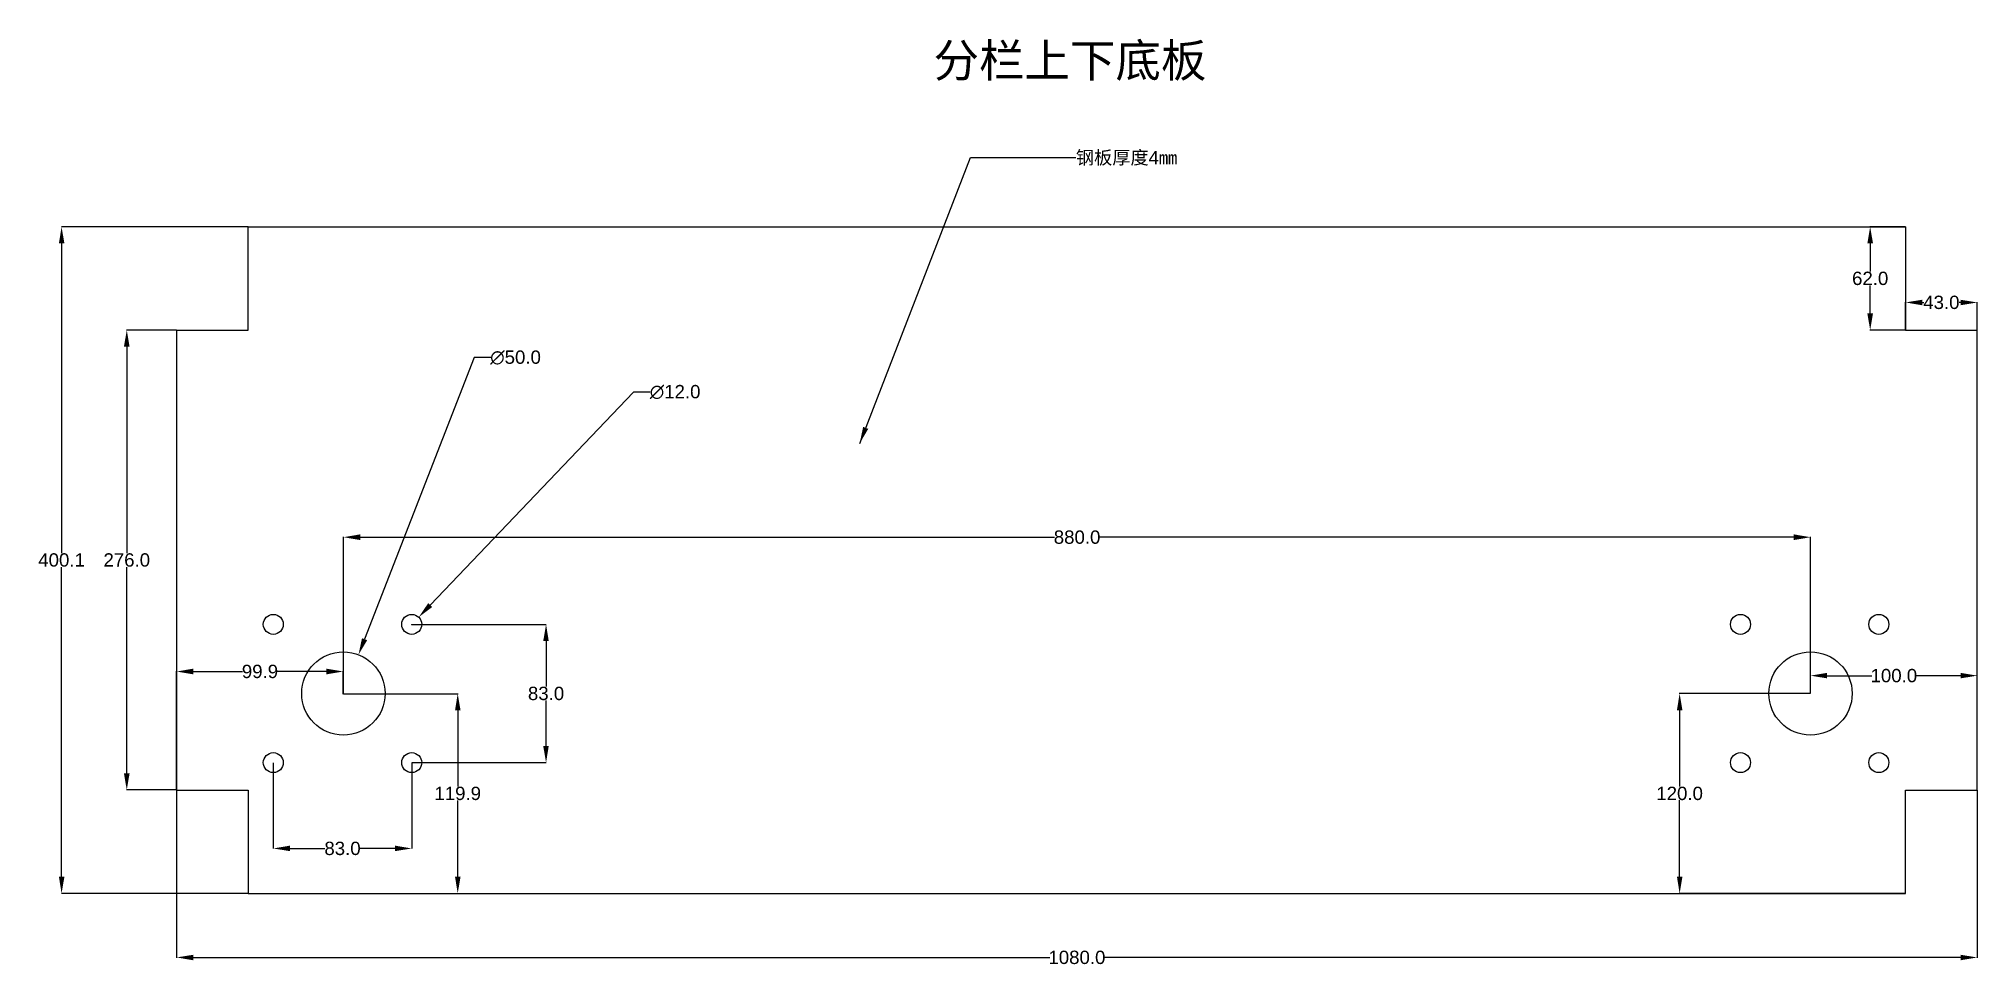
# Model space of a CAD drawing. Header units: millimetres. Extents: x -98 to 1065, y -53 to 503.
import ezdxf

# ---------------------------------------------------------------- set-up
doc = ezdxf.new("R2010")
doc.units = ezdxf.units.MM
doc.styles.get("Standard").update_dxf_attribs({"font": 'arial.ttf'})
doc.dimstyles.get("Standard").update_dxf_attribs({"dimtxt": 8, "dimasz": 10, "dimexe": 0.18, "dimexo": 0.0625, "dimgap": 0.09, "dimtad": 0, "dimtih": 1, "dimtoh": 1, "dimdec": 1, "dimzin": 0, "dimdsep": 46, "dimtxsty": 'Standard', "dimcen": 0.09, "dimclrd": 3, "dimclre": 3, "dimclrt": 3, "dimadec": 0, "dimazin": 0, "dimtfac": 1, "dimtdec": 1, "dimtofl": 0, "dimtmove": 0, "dimatfit": 3, "dimfxl": 1, "dimtolj": 1, "dimtzin": 0, "dimarcsym": 0})

# ---------------------------------------------------------------- blocks, each defined once
blk = doc.blocks.new('*D1')
at = {"color": 3, "lineweight": -2, "transparency": 16777216}
for p, q in [((-15.2, 328.4), (-45.2, 328.4)), ((-45, 318.4), (-45, 194.6)), ((-45, 62.4), (-45, 186.2)), ((-15.2, 52.4), (-45.2, 52.4))]:
    blk.add_line(p, q, dxfattribs=at)
at = {"color": 3, "transparency": 16777216}
for points in [[(-46.7, 318.4), (-43.3, 318.4), (-45, 328.4)], [(-46.7, 62.4), (-43.3, 62.4), (-45, 52.4)]]:
    blk.add_solid(points, dxfattribs=at)
at = {"layer": 'Defpoints', "color": 0, "transparency": 16777216}
for p in [(-45, 328.4), (-15.1, 328.4), (-15.1, 52.4)]:
    blk.add_point(p, dxfattribs=at)
at = {"color": 3, "transparency": 16777216, "insert": (-45, 190.4), "char_height": 8, "attachment_point": 5}
blk.add_mtext('\\A1;276.0', dxfattribs=at)
blk = doc.blocks.new('*D2')
at = {"color": 3, "lineweight": -2, "transparency": 16777216}
for p, q in [((126, 151.8), (206.6, 151.8)), ((206.5, 141.8), (206.5, 114.5)), ((206.5, 78.8), (206.5, 106.1)), ((126, 68.8), (206.6, 68.8))]:
    blk.add_line(p, q, dxfattribs=at)
at = {"color": 3, "transparency": 16777216}
for points in [[(204.8, 141.8), (208.1, 141.8), (206.5, 151.8)], [(204.8, 78.8), (208.1, 78.8), (206.5, 68.8)]]:
    blk.add_solid(points, dxfattribs=at)
at = {"layer": 'Defpoints', "color": 0, "transparency": 16777216}
for p in [(125.9, 151.8), (206.5, 151.8), (125.9, 68.8)]:
    blk.add_point(p, dxfattribs=at)
at = {"color": 3, "transparency": 16777216, "insert": (206.5, 110.3), "char_height": 8, "attachment_point": 5}
blk.add_mtext('\\A1;83.0', dxfattribs=at)
blk = doc.blocks.new('*D3')
at = {"color": 3, "lineweight": -2, "transparency": 16777216}
for p, q in [((42.9, 68.7), (42.9, 17.2)), ((125.9, 68.7), (125.9, 17.2)), ((52.9, 17.3), (73.9, 17.3)), ((115.9, 17.3), (94.9, 17.3))]:
    blk.add_line(p, q, dxfattribs=at)
at = {"color": 3, "transparency": 16777216}
for points in [[(52.9, 19), (52.9, 15.7), (42.9, 17.3)], [(115.9, 19), (115.9, 15.7), (125.9, 17.3)]]:
    blk.add_solid(points, dxfattribs=at)
at = {"layer": 'Defpoints', "color": 0, "transparency": 16777216}
for p in [(42.9, 68.8), (125.9, 68.8), (125.9, 17.3)]:
    blk.add_point(p, dxfattribs=at)
at = {"color": 3, "transparency": 16777216, "insert": (84.4, 17.3), "char_height": 8, "attachment_point": 5}
blk.add_mtext('\\A1;83.0', dxfattribs=at)
blk = doc.blocks.new('*D4')
at = {"color": 3, "lineweight": -2, "transparency": 16777216}
for p, q in [((163.4, 311.9), (97.6, 142.9)), ((173.4, 311.9), (163.4, 311.9)), ((84.8, 110.3), (85, 110.3)), ((84.9, 110.2), (84.9, 110.4))]:
    blk.add_line(p, q, dxfattribs=at)
at = {"color": 3, "transparency": 16777216}
blk.add_solid([(96.1, 143.5), (99.2, 142.3), (94, 133.6)], dxfattribs=at)
at = {"layer": 'Defpoints', "color": 0, "transparency": 16777216}
for p in [(94, 133.6), (75.8, 87)]:
    blk.add_point(p, dxfattribs=at)
at = {"color": 3, "transparency": 16777216, "insert": (188.2, 311.9), "char_height": 8, "attachment_point": 5}
blk.add_mtext('\\A1;∅50.0', dxfattribs=at)
blk = doc.blocks.new('*D5')
at = {"color": 3, "lineweight": -2, "transparency": 16777216}
for p, q in [((259, 291.2), (137, 163.4)), ((269, 291.2), (259, 291.2)), ((125.8, 151.8), (126, 151.8)), ((125.9, 151.7), (125.9, 151.9))]:
    blk.add_line(p, q, dxfattribs=at)
at = {"color": 3, "transparency": 16777216}
blk.add_solid([(135.8, 164.5), (138.2, 162.2), (130.1, 156.1)], dxfattribs=at)
at = {"layer": 'Defpoints', "color": 0, "transparency": 16777216}
for p in [(130.1, 156.1), (121.8, 147.5)]:
    blk.add_point(p, dxfattribs=at)
at = {"color": 3, "transparency": 16777216, "insert": (283.9, 291.2), "char_height": 8, "attachment_point": 5}
blk.add_mtext('\\A1;∅12.0', dxfattribs=at)
blk = doc.blocks.new('*D7')
at = {"color": 3, "lineweight": -2, "transparency": 16777216}
for p, q in [((-15.1, 52.3), (-15.1, -48.3)), ((1064.9, 52.3), (1064.9, -48.3)), ((-5.1, -48.1), (508.6, -48.1)), ((1054.9, -48.1), (541.2, -48.1))]:
    blk.add_line(p, q, dxfattribs=at)
at = {"color": 3, "transparency": 16777216}
for points in [[(-5.1, -46.5), (-5.1, -49.8), (-15.1, -48.1)], [(1054.9, -46.5), (1054.9, -49.8), (1064.9, -48.1)]]:
    blk.add_solid(points, dxfattribs=at)
at = {"layer": 'Defpoints', "color": 0, "transparency": 16777216}
for p in [(-15.1, 52.4), (1064.9, 52.3), (1064.9, -48.1)]:
    blk.add_point(p, dxfattribs=at)
at = {"color": 3, "transparency": 16777216, "insert": (524.9, -48.1), "char_height": 8, "attachment_point": 5}
blk.add_mtext('\\A1;1080.0', dxfattribs=at)
blk = doc.blocks.new('*D8')
at = {"color": 3, "lineweight": -2, "transparency": 16777216}
for p, q in [((27.8, 390.4), (-84.2, 390.4)), ((-84.1, 380.4), (-84.1, 194.6)), ((-84.1, 0.3), (-84.1, 186.2)), ((27.8, -9.7), (-84.2, -9.7))]:
    blk.add_line(p, q, dxfattribs=at)
at = {"color": 3, "transparency": 16777216}
for points in [[(-85.7, 380.4), (-82.4, 380.4), (-84.1, 390.4)], [(-85.7, 0.3), (-82.4, 0.3), (-84.1, -9.7)]]:
    blk.add_solid(points, dxfattribs=at)
at = {"layer": 'Defpoints', "color": 0, "transparency": 16777216}
for p in [(27.9, 390.4), (-84.1, -9.7), (27.9, -9.7)]:
    blk.add_point(p, dxfattribs=at)
at = {"color": 3, "transparency": 16777216, "insert": (-84.1, 190.4), "char_height": 8, "attachment_point": 5}
blk.add_mtext('\\A1;400.1', dxfattribs=at)
blk = doc.blocks.new('*D9')
at = {"color": 3, "lineweight": -2, "transparency": 16777216}
for p, q in [((85, 110), (85, 204.3)), ((95, 204.1), (511.4, 204.1)), ((954.9, 204.1), (538.5, 204.1)), ((964.9, 110.4), (964.9, 204.3))]:
    blk.add_line(p, q, dxfattribs=at)
at = {"color": 3, "transparency": 16777216}
for points in [[(95, 205.8), (95, 202.4), (85, 204.1)], [(954.9, 205.8), (954.9, 202.4), (964.9, 204.1)]]:
    blk.add_solid(points, dxfattribs=at)
at = {"layer": 'Defpoints', "color": 0, "transparency": 16777216}
for p in [(964.9, 204.1), (85, 109.9), (964.9, 110.3)]:
    blk.add_point(p, dxfattribs=at)
at = {"color": 3, "transparency": 16777216, "insert": (525, 204.1), "char_height": 8, "attachment_point": 5}
blk.add_mtext('\\A1;880.0', dxfattribs=at)
blk = doc.blocks.new('*D10')
at = {"color": 3, "lineweight": -2, "transparency": 16777216}
for p, q in [((1021.9, 328.5), (1021.9, 345.1)), ((1031.9, 345), (1032.8, 345)), ((1054.9, 345), (1054, 345)), ((1064.9, 328.5), (1064.9, 345.1))]:
    blk.add_line(p, q, dxfattribs=at)
at = {"color": 3, "transparency": 16777216}
for points in [[(1031.9, 346.6), (1031.9, 343.3), (1021.9, 345)], [(1054.9, 346.6), (1054.9, 343.3), (1064.9, 345)]]:
    blk.add_solid(points, dxfattribs=at)
at = {"layer": 'Defpoints', "color": 0, "transparency": 16777216}
for p in [(1064.9, 345), (1021.9, 328.4), (1064.9, 328.4)]:
    blk.add_point(p, dxfattribs=at)
at = {"color": 3, "transparency": 16777216, "insert": (1043.4, 345), "char_height": 8, "attachment_point": 5}
blk.add_mtext('\\A1;43.0', dxfattribs=at)
blk = doc.blocks.new('*D11')
at = {"color": 3, "lineweight": -2, "transparency": 16777216}
for p, q in [((1021.8, 390.4), (1000.5, 390.4)), ((1000.7, 380.4), (1000.7, 363.6)), ((1000.7, 338.4), (1000.7, 355.2)), ((1021.8, 328.4), (1000.5, 328.4))]:
    blk.add_line(p, q, dxfattribs=at)
at = {"color": 3, "transparency": 16777216}
for points in [[(999, 380.4), (1002.4, 380.4), (1000.7, 390.4)], [(999, 338.4), (1002.4, 338.4), (1000.7, 328.4)]]:
    blk.add_solid(points, dxfattribs=at)
at = {"layer": 'Defpoints', "color": 0, "transparency": 16777216}
for p in [(1021.9, 390.4), (1000.7, 328.4), (1021.9, 328.4)]:
    blk.add_point(p, dxfattribs=at)
at = {"color": 3, "transparency": 16777216, "insert": (1000.7, 359.4), "char_height": 8, "attachment_point": 5}
blk.add_mtext('\\A1;62.0', dxfattribs=at)
blk = doc.blocks.new('*D12')
at = {"color": 3, "lineweight": -2, "transparency": 16777216}
for p, q in [((-15.1, 52.5), (-15.1, 123.7)), ((-5.1, 123.5), (24.4, 123.5)), ((74.8, 123.5), (45.4, 123.5)), ((84.8, 110), (84.8, 123.7))]:
    blk.add_line(p, q, dxfattribs=at)
at = {"color": 3, "transparency": 16777216}
for points in [[(-5.1, 125.2), (-5.1, 121.8), (-15.1, 123.5)], [(74.8, 125.2), (74.8, 121.8), (84.8, 123.5)]]:
    blk.add_solid(points, dxfattribs=at)
at = {"layer": 'Defpoints', "color": 0, "transparency": 16777216}
for p in [(-15.1, 123.5), (84.8, 109.9), (-15.1, 52.4)]:
    blk.add_point(p, dxfattribs=at)
at = {"color": 3, "transparency": 16777216, "insert": (34.9, 123.5), "char_height": 8, "attachment_point": 5}
blk.add_mtext('\\A1;99.9', dxfattribs=at)
blk = doc.blocks.new('*D13')
at = {"color": 3, "lineweight": -2, "transparency": 16777216}
for p, q in [((964.9, 110.4), (964.9, 121.2)), ((974.9, 121), (1001.7, 121)), ((1054.9, 121), (1028.1, 121)), ((1064.9, 52.4), (1064.9, 121.2))]:
    blk.add_line(p, q, dxfattribs=at)
at = {"color": 3, "transparency": 16777216}
for points in [[(974.9, 122.7), (974.9, 119.4), (964.9, 121)], [(1054.9, 122.7), (1054.9, 119.4), (1064.9, 121)]]:
    blk.add_solid(points, dxfattribs=at)
at = {"layer": 'Defpoints', "color": 0, "transparency": 16777216}
for p in [(1064.9, 121), (964.9, 110.3), (1064.9, 52.3)]:
    blk.add_point(p, dxfattribs=at)
at = {"color": 3, "transparency": 16777216, "insert": (1014.9, 121), "char_height": 8, "attachment_point": 5}
blk.add_mtext('\\A1;100.0', dxfattribs=at)
blk = doc.blocks.new('*D15')
at = {"color": 3, "lineweight": -2, "transparency": 16777216}
for p, q in [((85, 110.2), (153.7, 110.2)), ((153.5, 100.2), (153.5, 54.5)), ((153.5, 0.3), (153.5, 46.1)), ((28, -9.7), (153.7, -9.7))]:
    blk.add_line(p, q, dxfattribs=at)
at = {"color": 3, "transparency": 16777216}
for points in [[(151.9, 100.2), (155.2, 100.2), (153.5, 110.2)], [(151.9, 0.3), (155.2, 0.3), (153.5, -9.7)]]:
    blk.add_solid(points, dxfattribs=at)
at = {"layer": 'Defpoints', "color": 0, "transparency": 16777216}
for p in [(84.9, 110.2), (153.5, 110.2), (27.9, -9.7)]:
    blk.add_point(p, dxfattribs=at)
at = {"color": 3, "transparency": 16777216, "insert": (153.5, 50.3), "char_height": 8, "attachment_point": 5}
blk.add_mtext('\\A1;119.9', dxfattribs=at)
blk = doc.blocks.new('*D17')
at = {"color": 3, "lineweight": -2, "transparency": 16777216}
for p, q in [((964.8, 110.3), (886.2, 110.3)), ((886.4, 100.3), (886.4, 54.5)), ((886.4, 0.3), (886.4, 46.2)), ((1021.8, -9.7), (886.2, -9.7))]:
    blk.add_line(p, q, dxfattribs=at)
at = {"color": 3, "transparency": 16777216}
for points in [[(884.8, 100.3), (888.1, 100.3), (886.4, 110.3)], [(884.8, 0.3), (888.1, 0.3), (886.4, -9.7)]]:
    blk.add_solid(points, dxfattribs=at)
at = {"layer": 'Defpoints', "color": 0, "transparency": 16777216}
for p in [(964.9, 110.3), (886.4, -9.7), (1021.9, -9.7)]:
    blk.add_point(p, dxfattribs=at)
at = {"color": 3, "transparency": 16777216, "insert": (886.4, 50.3), "char_height": 8, "attachment_point": 5}
blk.add_mtext('\\A1;120.0', dxfattribs=at)

msp = doc.modelspace()

# ---------------------------------------------------------------- linework, layer by layer
for p, q in [((27.91, 328.41), (27.91, 390.41)), ((27.91, 390.41), (1021.91, 390.41)), ((1021.91, 390.41), (1021.91, 328.41)), ((-15.09, 328.41), (27.91, 328.41)), ((1021.91, 328.41), (1064.91, 328.41)), ((-15.09, 52.35), (27.91, 52.35)), ((27.91, 52.35), (27.91, -9.65)), ((1021.91, -9.65), (1021.91, 52.35)), ((1021.91, 52.35), (1064.91, 52.35)), ((27.91, -9.65), (1021.91, -9.65))]:
    msp.add_line(p, q)
for points in [[(-15.09, 328.41), (-15.09, 52.41)], [(1064.91, 52.35), (1064.91, 328.41)]]:
    msp.add_lwpolyline(points)
for centre, radius in [((42.91, 151.81), 6), ((125.91, 151.81), 6), ((922.91, 151.81), 6), ((1005.91, 151.81), 6), ((84.91, 110.31), 25), ((964.91, 110.31), 25), ((42.91, 68.81), 6), ((125.91, 68.81), 6), ((922.91, 68.81), 6), ((1005.91, 68.81), 6)]:
    msp.add_circle(centre, radius)

# ---------------------------------------------------------------- texts
at = {"color": 2, "insert": (438.91, 500.25), "char_height": 20, "width": 258.4037, "attachment_point": 1}
msp.add_mtext('{\\fSimSun|b0|i0|c134|p2;分栏上下底板}', dxfattribs=at)
at = {"color": 3, "insert": (524.27, 435.96), "char_height": 8, "width": 162.3961, "attachment_point": 1}
msp.add_mtext('{\\fSimSun|b0|i0|c134|p2;钢板厚度}4{\\fSimSun|b0|i0|c134|p2;mm}', dxfattribs=at)

# ---------------------------------------------------------------- dimensions: what is measured, and where the dimension line sits
for base, p1, p2, picture, middle in [((-84.05, -9.65), (27.91, 390.41), (27.91, -9.65), '*D8', (-84.05, 190.38)), ((-44.99, 328.41), (-15.09, 52.41), (-15.09, 328.41), '*D1', (-44.99, 190.41))]:
    dim = msp.add_linear_dim(base=base, p1=p1, p2=p2, angle=90, dimstyle='Standard')
    dim.commit()
    dim.dimension.update_dxf_attribs({"geometry": picture, "text_midpoint": middle, "dimtype": 160})
for base, p1, p2, picture, middle in [((1000.7, 328.41), (1021.91, 390.41), (1021.91, 328.41), '*D11', (1000.7, 359.41)), ((206.46, 151.81), (125.91, 68.81), (125.91, 151.81), '*D2', (206.46, 110.31)), ((153.52, 110.22), (27.91, -9.65), (84.91, 110.22), '*D15', (153.52, 50.28)), ((886.43, -9.65), (964.91, 110.31), (1021.91, -9.65), '*D17', (886.43, 50.33))]:
    dim = msp.add_linear_dim(base=base, p1=p1, p2=p2, angle=90, dimstyle='Standard')
    dim.commit()
    dim.dimension.update_dxf_attribs({"geometry": picture, "text_midpoint": middle})
for base, p1, p2, picture, middle in [((1064.91, 344.96), (1021.91, 328.41), (1064.91, 328.41), '*D10', (1043.41, 344.96)), ((-15.09, 123.51), (84.82, 109.91), (-15.09, 52.41), '*D12', (34.86, 123.51)), ((1064.91, 121.03), (964.91, 110.31), (1064.91, 52.35), '*D13', (1014.91, 121.03)), ((125.91, 17.34), (42.91, 68.81), (125.91, 68.81), '*D3', (84.41, 17.34))]:
    dim = msp.add_linear_dim(base=base, p1=p1, p2=p2, dimstyle='Standard')
    dim.commit()
    dim.dimension.update_dxf_attribs({"geometry": picture, "text_midpoint": middle})
for p1, p2, picture, middle in [((75.84, 87.01), (93.98, 133.61), '*D4', (188.19, 311.91)), ((121.77, 147.47), (130.05, 156.15), '*D5', (283.85, 291.23))]:
    dim = msp.add_diameter_dim_2p(p1=p1, p2=p2, dimstyle='Standard')
    dim.commit()
    dim.dimension.update_dxf_attribs({"geometry": picture, "text_midpoint": middle, "dimtype": 163})
dim = msp.add_linear_dim(base=(964.91, 204.08), p1=(85, 109.91), p2=(964.91, 110.31), text='880.0', dimstyle='Standard')
dim.commit()
dim.dimension.update_dxf_attribs({"geometry": '*D9', "text_midpoint": (524.95, 204.08)})
dim = msp.add_linear_dim(base=(1064.91, -48.14), p1=(-15.09, 52.41), p2=(1064.91, 52.35), dimstyle='Standard')
dim.commit()
dim.dimension.update_dxf_attribs({"geometry": '*D7', "text_midpoint": (524.91, -48.14), "dimtype": 160})

# ---------------------------------------------------------------- leaders
at = {"annotation_type": 0, "has_hookline": 1, "hookline_direction": 0, "text_width": 63.02}
msp.add_leader([(394.6, 260.4), (461.07, 431.96), (524.18, 431.96)], dimstyle='Standard', override={"dimgap": 0.09, "dimtad": 0}, dxfattribs=at)

doc.saveas('drawing.dxf')
